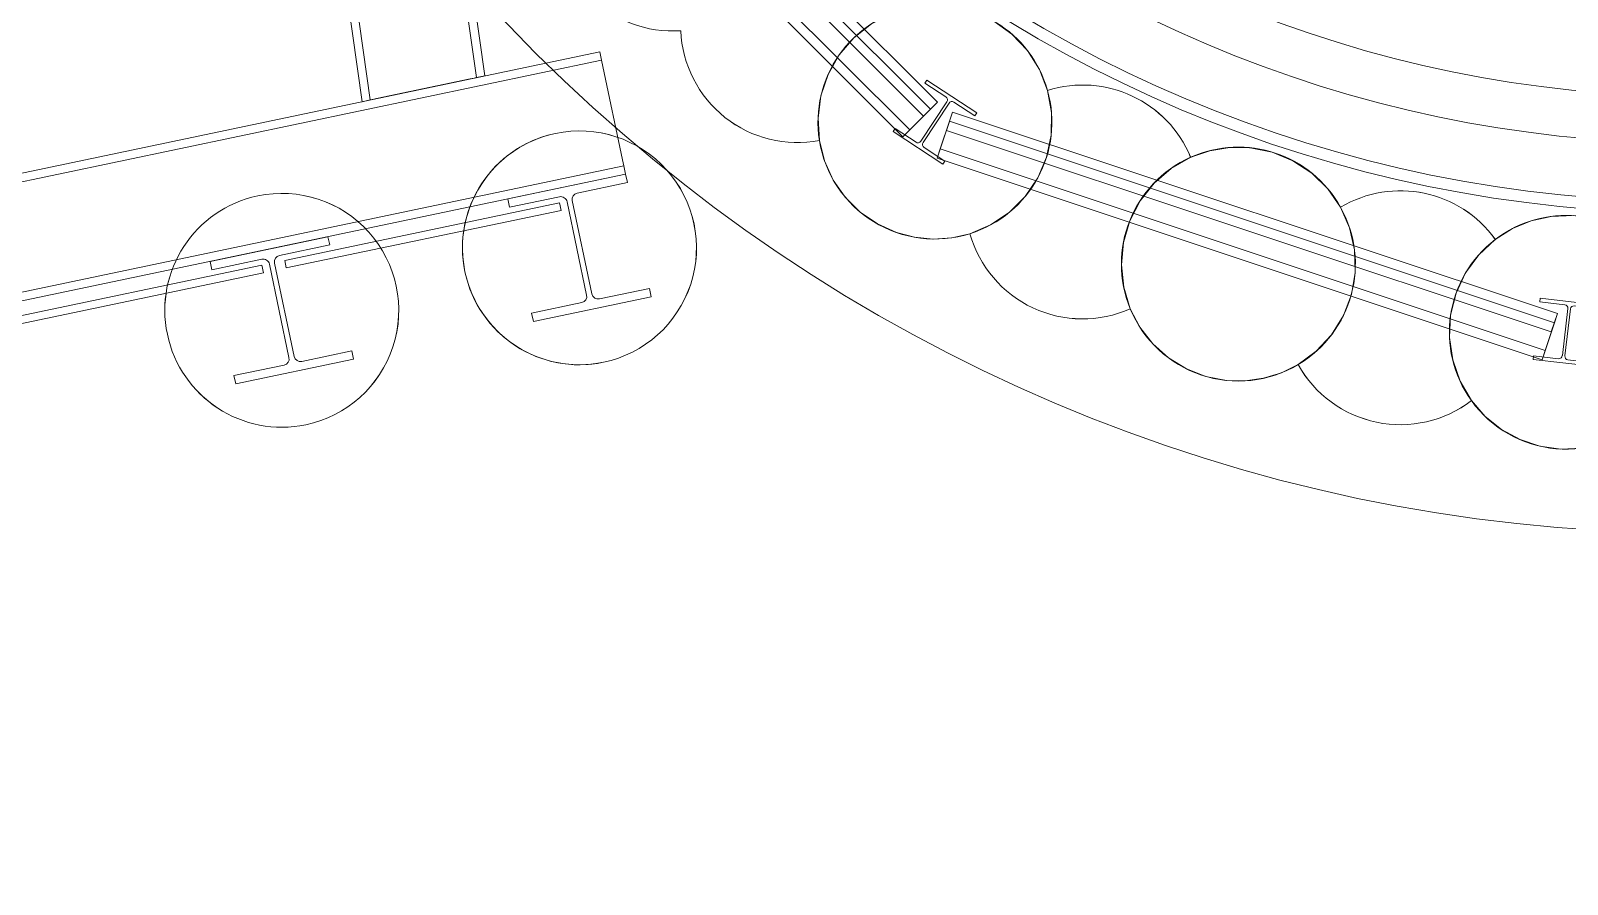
# Model space of a CAD drawing. Header units: metres. Extents: x 1753726 to 1755216, y 5920592 to 5921703.
# Drawn here: x 1754600.551 to 1754604.491, y 5921256.24 to 5921258.43 of the extents above; entities that cross this region are included whole.
import ezdxf

# ---------------------------------------------------------------- set-up
doc = ezdxf.new("R2010")
doc.units = ezdxf.units.M
for name, color, linetype, lineweight in [('A-FLOR-____-OTLN', 9, 'Continuous', 9), ('A-WALL-____-OTLN', 2, 'Continuous', 9), ('S-BEAM-____-OTLN', 7, 'Continuous', 9), ('S-COLS-____-OTLN', 52, 'Continuous', 9), ('S-FNDN-____-OTLN', 7, 'Continuous', 9)]:
    doc.layers.add(name, color=color, linetype=linetype, lineweight=lineweight)

# ---------------------------------------------------------------- blocks, each defined once
blk = doc.blocks.new('Arup_Beam_Steel I Section_UC_AU1 - 150UC30-4392013-X-ARUP-GL-HERNE_BAY_ALIGNMENT')
at = {"layer": 'S-BEAM-____-OTLN'}
for p, q in [((1754604.4223, 5921257.7432), (1754604.4212, 5921257.7339)), ((1754604.4212, 5921257.7339), (1754604.4223, 5921257.7432)), ((1754604.4212, 5921257.7339), (1754604.4851, 5921257.7264)), ((1754604.4851, 5921257.7264), (1754604.4212, 5921257.7339)), ((1754604.5743, 5921257.7255), (1754604.4223, 5921257.7432)), ((1754604.4223, 5921257.7432), (1754604.5743, 5921257.7255)), ((1754604.5093, 5921257.7236), (1754604.5732, 5921257.7161)), ((1754604.5732, 5921257.7161), (1754604.5093, 5921257.7236)), ((1754604.5732, 5921257.7161), (1754604.5743, 5921257.7255)), ((1754604.5743, 5921257.7255), (1754604.5732, 5921257.7161)), ((1754604.4929, 5921257.7166), (1754604.4788, 5921257.596)), ((1754604.4788, 5921257.596), (1754604.4929, 5921257.7166)), ((1754604.4853, 5921257.5952), (1754604.4994, 5921257.7158)), ((1754604.4994, 5921257.7158), (1754604.4853, 5921257.5952)), ((1754604.405, 5921257.5957), (1754604.404, 5921257.5863)), ((1754604.404, 5921257.5863), (1754604.405, 5921257.5957)), ((1754604.404, 5921257.5863), (1754604.5559, 5921257.5686)), ((1754604.5559, 5921257.5686), (1754604.404, 5921257.5863)), ((1754604.4689, 5921257.5882), (1754604.405, 5921257.5957)), ((1754604.405, 5921257.5957), (1754604.4689, 5921257.5882)), ((1754604.557, 5921257.5779), (1754604.4931, 5921257.5854)), ((1754604.4931, 5921257.5854), (1754604.557, 5921257.5779)), ((1754604.5559, 5921257.5686), (1754604.557, 5921257.5779)), ((1754604.557, 5921257.5779), (1754604.5559, 5921257.5686))]:
    blk.add_line(p, q, dxfattribs=at)
for centre, major_axis, start_param, end_param in [((1754604.484, 5921257.7176), (0.00665, 0.00592), 5.439609, 7.010406), ((1754604.484, 5921257.7176), (0.00665, 0.00592), 5.439609, 7.010406), ((1754604.5083, 5921257.7148), (0.00665, 0.00592), 0.727221, 2.298017), ((1754604.5083, 5921257.7148), (0.00665, 0.00592), 0.727221, 2.298017), ((1754604.4699, 5921257.597), (0.00665, 0.00592), 3.868813, 5.43961), ((1754604.4699, 5921257.597), (0.00665, 0.00592), 3.868813, 5.43961), ((1754604.4942, 5921257.5942), (0.00388, 0.00801), 1.905318, 3.476114), ((1754604.4942, 5921257.5942), (0.00388, 0.00801), 1.905318, 3.476114)]:
    blk.add_ellipse(centre, major_axis=major_axis, ratio=1, start_param=start_param, end_param=end_param, dxfattribs=at)
blk = doc.blocks.new('Arup_Beam_Steel I Section_UC_AU1 - 150UC30-4392014-X-ARUP-GL-HERNE_BAY_ALIGNMENT')
at = {"layer": 'S-BEAM-____-OTLN'}
for p, q in [((1754602.8494, 5921258.3031), (1754602.8443, 5921258.2953)), ((1754602.8443, 5921258.2953), (1754602.8494, 5921258.3031)), ((1754602.8443, 5921258.2953), (1754602.898, 5921258.2599)), ((1754602.898, 5921258.2599), (1754602.8443, 5921258.2953)), ((1754602.9773, 5921258.219), (1754602.8494, 5921258.3031)), ((1754602.8494, 5921258.3031), (1754602.9773, 5921258.219)), ((1754602.9005, 5921258.2476), (1754602.8338, 5921258.1462)), ((1754602.8338, 5921258.1462), (1754602.9005, 5921258.2476)), ((1754602.8394, 5921258.1425), (1754602.9061, 5921258.244)), ((1754602.9061, 5921258.244), (1754602.8394, 5921258.1425)), ((1754602.9184, 5921258.2465), (1754602.9721, 5921258.2112)), ((1754602.9721, 5921258.2112), (1754602.9184, 5921258.2465)), ((1754602.9721, 5921258.2112), (1754602.9773, 5921258.219)), ((1754602.9773, 5921258.219), (1754602.9721, 5921258.2112)), ((1754602.7678, 5921258.179), (1754602.7626, 5921258.1711)), ((1754602.7626, 5921258.1711), (1754602.7678, 5921258.179)), ((1754602.7626, 5921258.1711), (1754602.8905, 5921258.087)), ((1754602.8905, 5921258.087), (1754602.7626, 5921258.1711)), ((1754602.8215, 5921258.1436), (1754602.7678, 5921258.179)), ((1754602.7678, 5921258.179), (1754602.8215, 5921258.1436)), ((1754602.8956, 5921258.0949), (1754602.8419, 5921258.1302)), ((1754602.8419, 5921258.1302), (1754602.8956, 5921258.0949)), ((1754602.8905, 5921258.087), (1754602.8956, 5921258.0949)), ((1754602.8956, 5921258.0949), (1754602.8905, 5921258.087))]:
    blk.add_line(p, q, dxfattribs=at)
for centre, major_axis, start_param, end_param in [((1754602.8931, 5921258.2525), (-0.00422, 0.00783), 3.636103, 5.206899), ((1754602.8931, 5921258.2525), (-0.00422, 0.00783), 3.636103, 5.206899), ((1754602.9135, 5921258.2391), (0.00783, 0.00422), 0.49451, 2.065306), ((1754602.9135, 5921258.2391), (0.00783, 0.00422), 0.49451, 2.065306), ((1754602.8264, 5921258.1511), (-0.0069, 0.00562), 1.672607, 3.243404), ((1754602.8264, 5921258.1511), (-0.0069, 0.00562), 1.672607, 3.243404), ((1754602.8468, 5921258.1376), (-0.00853, 0.00255), 5.992297, 7.563093), ((1754602.8468, 5921258.1376), (-0.00853, 0.00255), 5.992297, 7.563093)]:
    blk.add_ellipse(centre, major_axis=major_axis, ratio=1, start_param=start_param, end_param=end_param, dxfattribs=at)
blk = doc.blocks.new('308492-ARUP-STTW-MOD-0400_rvt-1-X-ARUP-GL-HERNE_BAY_ALIGNMENT')
at = {"layer": 'A-FLOR-____-OTLN'}
blk.add_arc((1754604.817, 5921261.3414), 3.35, 180, 0, dxfattribs=at)
blk.add_arc((1754604.817, 5921261.3414), 3.35, 180, 0, dxfattribs=at)
at = {"layer": 'A-WALL-____-OTLN'}
for p, q in [((1754602.8586, 5921258.2284), (1754601.706, 5921259.381)), ((1754602.8763, 5921258.2461), (1754601.7237, 5921259.3987)), ((1754601.7237, 5921259.3987), (1754602.8763, 5921258.2461)), ((1754602.8763, 5921258.2461), (1754601.7237, 5921259.3987)), ((1754601.7237, 5921259.3987), (1754602.8763, 5921258.2461)), ((1754602.8409, 5921258.2107), (1754601.6884, 5921259.3633)), ((1754601.6884, 5921259.3633), (1754602.8409, 5921258.2107)), ((1754601.6353, 5921259.3103), (1754602.7879, 5921258.1577)), ((1754602.7879, 5921258.1577), (1754601.6353, 5921259.3103)), ((1754601.653, 5921259.328), (1754602.8056, 5921258.1754)), ((1754602.8763, 5921258.2461), (1754602.7879, 5921258.1577)), ((1754602.8763, 5921258.2461), (1754602.8409, 5921258.2107)), ((1754602.8409, 5921258.2107), (1754602.8763, 5921258.2461)), ((1754602.8763, 5921258.2461), (1754602.8586, 5921258.2284)), ((1754602.8056, 5921258.1754), (1754602.8586, 5921258.2284)), ((1754602.8757, 5921258.1025), (1754602.9152, 5921258.221)), ((1754602.8836, 5921258.1262), (1754602.9073, 5921258.1973)), ((1754602.8994, 5921258.1736), (1754602.9152, 5921258.221)), ((1754602.8994, 5921258.1736), (1754602.9152, 5921258.221)), ((1754602.9073, 5921258.1973), (1754602.9152, 5921258.221)), ((1754604.4584, 5921257.6804), (1754602.9073, 5921258.1973)), ((1754604.4663, 5921257.7041), (1754602.9152, 5921258.221)), ((1754602.9152, 5921258.221), (1754604.4663, 5921257.7041)), ((1754604.4663, 5921257.7041), (1754602.9152, 5921258.221)), ((1754602.9152, 5921258.221), (1754604.4663, 5921257.7041)), ((1754602.8056, 5921258.1754), (1754602.7879, 5921258.1577)), ((1754604.4505, 5921257.6567), (1754602.8994, 5921258.1736)), ((1754602.8994, 5921258.1736), (1754604.4505, 5921257.6567)), ((1754602.8757, 5921258.1025), (1754602.8836, 5921258.1262)), ((1754602.8836, 5921258.1262), (1754604.4347, 5921257.6092)), ((1754602.8757, 5921258.1025), (1754604.4268, 5921257.5855)), ((1754604.4268, 5921257.5855), (1754602.8757, 5921258.1025)), ((1754604.4663, 5921257.7041), (1754604.4268, 5921257.5855)), ((1754604.4347, 5921257.6092), (1754604.4584, 5921257.6804)), ((1754604.4663, 5921257.7041), (1754604.4505, 5921257.6567)), ((1754604.4505, 5921257.6567), (1754604.4663, 5921257.7041)), ((1754604.4663, 5921257.7041), (1754604.4584, 5921257.6804)), ((1754604.4347, 5921257.6092), (1754604.4268, 5921257.5855))]:
    blk.add_line(p, q, dxfattribs=at)
at = {"layer": 'S-BEAM-____-OTLN'}
for radius in [3.38, 3.38, 3.08, 3.08]:
    blk.add_arc((1754604.817, 5921261.3414), radius, 180, 0, dxfattribs=at)
at = {"layer": 'S-FNDN-____-OTLN', "flags": 128}
for points in [[(1754602.5737, 5921258.1477), (1754602.5701, 5921258.2053), (1754602.5776, 5921258.2625), (1754602.596, 5921258.3173), (1754602.6245, 5921258.3675), (1754602.6621, 5921258.4114), (1754602.7073, 5921258.4472), (1754602.7586, 5921258.4737), (1754602.8141, 5921258.4898)], [(1754602.8141, 5921258.4898), (1754602.7586, 5921258.4737), (1754602.7073, 5921258.4472), (1754602.6621, 5921258.4114), (1754602.6245, 5921258.3675), (1754602.596, 5921258.3173), (1754602.5776, 5921258.2625), (1754602.5701, 5921258.2053), (1754602.5737, 5921258.1477)], [(1754602.9682, 5921258.4785), (1754603.0206, 5921258.4545), (1754603.0674, 5921258.4209), (1754603.107, 5921258.379), (1754603.1377, 5921258.3303), (1754603.1587, 5921258.2766)], [(1754603.1587, 5921258.2766), (1754603.1377, 5921258.3303), (1754603.107, 5921258.379), (1754603.0674, 5921258.4209), (1754603.0206, 5921258.4545), (1754602.9682, 5921258.4785)], [(1754603.1587, 5921258.2766), (1754603.1689, 5921258.2198), (1754603.1681, 5921258.162), (1754603.1563, 5921258.1055), (1754603.1338, 5921258.0523), (1754603.1016, 5921258.0044), (1754603.0607, 5921257.9636), (1754603.0128, 5921257.9313), (1754602.9596, 5921257.9088)], [(1754602.9596, 5921257.9088), (1754603.0128, 5921257.9313), (1754603.0607, 5921257.9636), (1754603.1016, 5921258.0044), (1754603.1338, 5921258.0523), (1754603.1563, 5921258.1055), (1754603.1681, 5921258.162), (1754603.1689, 5921258.2198), (1754603.1587, 5921258.2766)], [(1754602.7717, 5921257.9116), (1754602.7226, 5921257.9338), (1754602.6782, 5921257.9643), (1754602.6401, 5921258.0023), (1754602.6093, 5921258.0465), (1754602.587, 5921258.0955), (1754602.5737, 5921258.1477)], [(1754602.5737, 5921258.1477), (1754602.587, 5921258.0955), (1754602.6093, 5921258.0465), (1754602.6401, 5921258.0023), (1754602.6782, 5921257.9643), (1754602.7226, 5921257.9338), (1754602.7717, 5921257.9116)], [(1754603.5257, 5921258.1048), (1754603.5749, 5921258.1218), (1754603.6262, 5921258.1301), (1754603.6783, 5921258.1293)], [(1754603.6783, 5921258.1293), (1754603.6262, 5921258.1301), (1754603.5749, 5921258.1218), (1754603.5257, 5921258.1048)], [(1754603.6783, 5921258.1293), (1754603.7348, 5921258.118), (1754603.7881, 5921258.0962), (1754603.8362, 5921258.0645), (1754603.8774, 5921258.0242), (1754603.9101, 5921257.9768)], [(1754603.9101, 5921257.9768), (1754603.8774, 5921258.0242), (1754603.8362, 5921258.0645), (1754603.7881, 5921258.0962), (1754603.7348, 5921258.118), (1754603.6783, 5921258.1293)], [(1754603.3707, 5921257.7164), (1754603.3539, 5921257.7717), (1754603.348, 5921257.8291), (1754603.3532, 5921257.8866), (1754603.3694, 5921257.942), (1754603.3958, 5921257.9934), (1754603.4317, 5921258.0387), (1754603.4755, 5921258.0763), (1754603.5257, 5921258.1048)], [(1754603.5257, 5921258.1048), (1754603.4755, 5921258.0763), (1754603.4317, 5921258.0387), (1754603.3958, 5921257.9934), (1754603.3694, 5921257.942), (1754603.3532, 5921257.8866), (1754603.348, 5921257.8291), (1754603.3539, 5921257.7717), (1754603.3707, 5921257.7164)], [(1754603.9101, 5921257.9768), (1754603.9332, 5921257.9238), (1754603.9458, 5921257.8675), (1754603.9473, 5921257.8097), (1754603.9377, 5921257.7528), (1754603.9174, 5921257.6987), (1754603.8871, 5921257.6496), (1754603.8479, 5921257.6071), (1754603.8013, 5921257.573)], [(1754603.8013, 5921257.573), (1754603.8479, 5921257.6071), (1754603.8871, 5921257.6496), (1754603.9174, 5921257.6987), (1754603.9377, 5921257.7528), (1754603.9473, 5921257.8097), (1754603.9458, 5921257.8675), (1754603.9332, 5921257.9238), (1754603.9101, 5921257.9768)], [(1754604.4497, 5921257.9533), (1754604.5073, 5921257.9553), (1754604.5642, 5921257.9463), (1754604.6184, 5921257.9266), (1754604.6677, 5921257.8969), (1754604.7105, 5921257.8583)], [(1754604.7105, 5921257.8583), (1754604.6677, 5921257.8969), (1754604.6184, 5921257.9266), (1754604.5642, 5921257.9463), (1754604.5073, 5921257.9553), (1754604.4497, 5921257.9533)], [(1754604.3069, 5921257.8942), (1754604.3508, 5921257.9221), (1754604.3989, 5921257.942), (1754604.4497, 5921257.9533)], [(1754604.4497, 5921257.9533), (1754604.3989, 5921257.942), (1754604.3508, 5921257.9221), (1754604.3069, 5921257.8942)], [(1754602.9596, 5921257.9088), (1754602.9131, 5921257.8982), (1754602.8655, 5921257.8951), (1754602.8179, 5921257.8996), (1754602.7717, 5921257.9116)], [(1754602.7717, 5921257.9116), (1754602.8179, 5921257.8996), (1754602.8655, 5921257.8951), (1754602.9131, 5921257.8982), (1754602.9596, 5921257.9088)], [(1754604.2457, 5921257.4806), (1754604.2166, 5921257.5305), (1754604.1976, 5921257.585), (1754604.1894, 5921257.6422), (1754604.1923, 5921257.6998), (1754604.2063, 5921257.7559), (1754604.2306, 5921257.8082), (1754604.2646, 5921257.8549), (1754604.3069, 5921257.8942)], [(1754604.3069, 5921257.8942), (1754604.2646, 5921257.8549), (1754604.2306, 5921257.8082), (1754604.2063, 5921257.7559), (1754604.1923, 5921257.6998), (1754604.1894, 5921257.6422), (1754604.1976, 5921257.585), (1754604.2166, 5921257.5305), (1754604.2457, 5921257.4806)], [(1754603.6178, 5921257.5324), (1754603.5649, 5921257.5426), (1754603.5147, 5921257.5621), (1754603.4688, 5921257.5903), (1754603.4287, 5921257.6262), (1754603.3956, 5921257.6687), (1754603.3707, 5921257.7164)], [(1754603.3707, 5921257.7164), (1754603.3956, 5921257.6687), (1754603.4287, 5921257.6262), (1754603.4688, 5921257.5903), (1754603.5147, 5921257.5621), (1754603.5649, 5921257.5426), (1754603.6178, 5921257.5324)], [(1754603.8013, 5921257.573), (1754603.7585, 5921257.5519), (1754603.7128, 5921257.5379), (1754603.6655, 5921257.5314), (1754603.6178, 5921257.5324)], [(1754603.6178, 5921257.5324), (1754603.6655, 5921257.5314), (1754603.7128, 5921257.5379), (1754603.7585, 5921257.5519), (1754603.8013, 5921257.573)], [(1754604.5285, 5921257.3585), (1754604.4747, 5921257.3562), (1754604.4213, 5921257.3637), (1754604.3702, 5921257.3805), (1754604.3229, 5921257.4062), (1754604.2809, 5921257.4399), (1754604.2457, 5921257.4806)], [(1754604.2457, 5921257.4806), (1754604.2809, 5921257.4399), (1754604.3229, 5921257.4062), (1754604.3702, 5921257.3805), (1754604.4213, 5921257.3637), (1754604.4747, 5921257.3562), (1754604.5285, 5921257.3585)]]:
    blk.add_lwpolyline(points, dxfattribs=at)
at = {"layer": 'S-FNDN-____-OTLN'}
for centre, radius, start, end in [((1754604.817, 5921261.3414), 4.2, 188.2493, 8.2493), ((1754604.817, 5921261.3414), 4.2, 188.2493, 8.2493), ((1754604.817, 5921261.3414), 3.2, 188.2493, 8.2493), ((1754604.817, 5921261.3414), 3.2, 188.2493, 8.2493), ((1754602.87, 5921258.1951), 0.3, 15.7655, 100.7332), ((1754602.5179, 5921258.4424), 0.3, 182.4321, 280.7332), ((1754602.5179, 5921258.4424), 0.3, 182.4321, 280.7332), ((1754602.5179, 5921258.4424), 0.3, 182.4386, 280.7303), ((1754603.2484, 5921257.9903), 0.3, 22.4321, 107.3998), ((1754603.2484, 5921257.9903), 0.3, 22.4256, 107.4034), ((1754602.87, 5921258.1951), 0.3, 189.0988, 287.3998), ((1754602.87, 5921258.1951), 0.3, 189.0988, 287.3998), ((1754604.0635, 5921257.7189), 0.3, 35.7593, 120.7376), ((1754604.0635, 5921257.7189), 0.3, 35.7655, 120.7332), ((1754603.648, 5921257.8309), 0.3, 300.7376, 29.1049), ((1754603.648, 5921257.8309), 0.3, 300.7376, 29.1049), ((1754603.2484, 5921257.9903), 0.3, 195.7655, 294.0665), ((1754603.2484, 5921257.9903), 0.3, 195.7719, 294.0628), ((1754603.2484, 5921257.9903), 0.3, 195.7719, 294.0628), ((1754603.648, 5921257.8309), 0.3, 202.4321, 300.7332), ((1754604.0635, 5921257.7189), 0.3, 209.0988, 307.3998), ((1754604.0635, 5921257.7189), 0.3, 209.1049, 307.3953), ((1754604.4891, 5921257.6559), 0.3, 215.7655, 314.0665)]:
    blk.add_arc(centre, radius, start, end, dxfattribs=at)
for centre, major_axis, start_param, end_param in [((1754602.1969, 5921258.7289), (0.1385, 0.2661), 1.976591, 3.692268), ((1754602.1969, 5921258.7289), (0.0975, 0.2837), 1.827844, 3.543521), ((1754602.87, 5921258.1951), (0.2588, 0.1517), 6.028066, 7.511032), ((1754602.8699, 5921258.1951), (0.2903, 0.0755), 1.503561, 3.045763), ((1754602.8699, 5921258.1951), (0.2793, 0.1094), 1.384732, 2.926934), ((1754602.5179, 5921258.4424), (0.1089, 0.2795), 1.984777, 3.70029), ((1754603.2484, 5921257.9903), (-0.1945, 0.2284), 4.398487, 5.881453), ((1754603.2484, 5921257.9903), (0.0999, 0.2829), 5.443312, 6.926456), ((1754602.8699, 5921258.1951), (-0.1799, 0.24), 2.802069, 4.34439), ((1754602.8699, 5921258.1951), (0, 0.3), 3.44534, 4.98766), ((1754603.648, 5921257.8309), (0.3, 0), 0.50787, 1.990836), ((1754603.648, 5921257.8309), (-0.2861, 0.0901), 3.954631, 5.437597), ((1754603.648, 5921257.8309), (0.2627, 0.1449), 1.486783, 3.029004), ((1754603.648, 5921257.8309), (0.1668, 0.2493), 1.009673, 2.551895), ((1754604.0635, 5921257.7189), (-0.1842, 0.2368), 4.675571, 6.158722), ((1754604.0635, 5921257.7189), (-0.267, 0.1367), 4.239103, 5.722069), ((1754604.4891, 5921257.6559), (-0.1976, 0.2257), 4.733895, 6.216861), ((1754604.4891, 5921257.6559), (0, 0.3), 5.45297, 6.935935), ((1754603.2484, 5921257.9903), (0.2292, 0.1936), 2.715335, 4.431012), ((1754604.4891, 5921257.6559), (-0.2545, 0.1588), 5.922821, 7.465063), ((1754604.4891, 5921257.6559), (-0.2208, 0.2031), 6.108609, 7.650852), ((1754603.648, 5921257.8309), (0.0583, 0.2943), 2.157761, 3.873438), ((1754604.0635, 5921257.7189), (0.0881, 0.2868), 2.376814, 4.092491), ((1754604.0635, 5921257.7189), (0.1648, 0.2507), 2.660324, 4.375816), ((1754604.4891, 5921257.6559), (-0.2762, 0.1171), 1.025071, 2.740747)]:
    blk.add_ellipse(centre, major_axis=major_axis, ratio=1, start_param=start_param, end_param=end_param, dxfattribs=at)
at = {"layer": 'S-BEAM-____-OTLN'}
for name in ['Arup_Beam_Steel I Section_UC_AU1 - 150UC30-4392014-X-ARUP-GL-HERNE_BAY_ALIGNMENT', 'Arup_Beam_Steel I Section_UC_AU1 - 150UC30-4392013-X-ARUP-GL-HERNE_BAY_ALIGNMENT']:
    blk.add_blockref(name, (0, 0), dxfattribs=at)
blk = doc.blocks.new('Arup_Column_Steel I Section_UC_AU - 310UC137-4480616-X-ARUP-GL-HERNE_BAY_ALIGNMENT')
at = {"layer": 'S-COLS-____-OTLN'}
for p, q in [((-0.1545, 0.1388), (-0.1545, 0.1605)), ((-0.1545, 0.1605), (0.1545, 0.1605)), ((-0.1545, 0.1605), (0.1545, 0.1605)), ((-0.1545, 0.1388), (-0.1545, 0.1605)), ((0.1545, 0.1605), (0.1545, 0.1388)), ((0.1545, 0.1605), (0.1545, 0.1388)), ((-0.0234, 0.1388), (-0.1545, 0.1388)), ((-0.0234, 0.1388), (-0.1545, 0.1388)), ((-0.0069, -0.1223), (-0.0069, 0.1223)), ((-0.0069, -0.1223), (-0.0069, 0.1223)), ((0.0069, 0.1223), (0.0069, -0.1223)), ((0.0069, 0.1223), (0.0069, -0.1223)), ((0.1545, 0.1388), (0.0234, 0.1388)), ((0.1545, 0.1388), (0.0234, 0.1388)), ((-0.1545, -0.1605), (-0.1545, -0.1388)), ((-0.1545, -0.1388), (-0.0234, -0.1388)), ((-0.1545, -0.1388), (-0.0234, -0.1388)), ((-0.1545, -0.1605), (-0.1545, -0.1388)), ((0.0234, -0.1388), (0.1545, -0.1388)), ((0.0234, -0.1388), (0.1545, -0.1388)), ((0.1545, -0.1388), (0.1545, -0.1605)), ((0.1545, -0.1388), (0.1545, -0.1605)), ((0.1545, -0.1605), (-0.1545, -0.1605)), ((0.1545, -0.1605), (-0.1545, -0.1605))]:
    blk.add_line(p, q, dxfattribs=at)
for centre, start_param, end_param in [((-0.0234, 0.1223), 4.712389, 6.283185), ((-0.0234, 0.1223), 4.712389, 6.283185), ((0.0234, 0.1223), 0, 1.570796), ((0.0234, 0.1223), 0, 1.570796), ((-0.0234, -0.1223), 3.141593, 4.712389), ((-0.0234, -0.1223), 3.141593, 4.712389), ((0.0234, -0.1223), 1.570796, 3.141593), ((0.0234, -0.1223), 1.570796, 3.141593)]:
    blk.add_ellipse(centre, major_axis=(0, 0.0165), ratio=1, start_param=start_param, end_param=end_param, dxfattribs=at)
blk = doc.blocks.new('308492-ARUP-STTW-MOD-1300_rvt-1-X-ARUP-GL-HERNE_BAY_ALIGNMENT')
at = {"layer": 'A-WALL-____-OTLN'}
for p, q in [((1754601.2026, 5921257.8405), (1754601.9072, 5921257.9884)), ((1754601.9072, 5921257.9884), (1754601.2026, 5921257.8405)), ((1754601.2067, 5921257.8209), (1754601.9113, 5921257.9688)), ((1754601.9113, 5921257.9688), (1754601.2067, 5921257.8209)), ((1754601.9072, 5921257.9884), (1754601.9113, 5921257.9688)), ((1754601.9072, 5921257.9884), (1754601.9113, 5921257.9688)), ((1754601.2067, 5921257.8209), (1754601.2026, 5921257.8405)), ((1754601.2026, 5921257.8405), (1754601.2067, 5921257.8209)), ((1754599.4361, 5921257.4697), (1754601.1439, 5921257.8281)), ((1754601.1439, 5921257.8281), (1754599.4361, 5921257.4697)), ((1754599.4402, 5921257.4501), (1754601.148, 5921257.8086)), ((1754601.148, 5921257.8086), (1754599.4402, 5921257.4501)), ((1754601.1439, 5921257.8281), (1754601.148, 5921257.8086)), ((1754601.1439, 5921257.8281), (1754601.148, 5921257.8086))]:
    blk.add_line(p, q, dxfattribs=at)
at = {"layer": 'S-BEAM-____-OTLN'}
for p, q in [((1754601.7156, 5921258.3136), (1754601.4116, 5921260.4769)), ((1754601.6944, 5921258.3092), (1754601.3901, 5921260.4739)), ((1754601.4008, 5921258.2476), (1754601.0937, 5921260.4322)), ((1754601.4221, 5921258.252), (1754601.1152, 5921260.4353)), ((1754601.6944, 5921258.3092), (1754601.4227, 5921260.2419)), ((1754601.1478, 5921260.2032), (1754601.4221, 5921258.252)), ((1754601.467, 5921259.927), (1754601.6944, 5921258.3092)), ((1754601.4885, 5921259.9301), (1754601.7156, 5921258.3136)), ((1754601.4221, 5921258.252), (1754601.1921, 5921259.8884)), ((1754601.4008, 5921258.2476), (1754601.1706, 5921259.8854)), ((1754602.0153, 5921258.3544), (1754593.6693, 5921256.6026)), ((1754593.6693, 5921256.6026), (1754602.0153, 5921258.3544)), ((1754602.0153, 5921258.3544), (1754593.6693, 5921256.6026)), ((1754593.6891, 5921256.6289), (1754602.0108, 5921258.3756)), ((1754593.6891, 5921256.6289), (1754602.0108, 5921258.3756)), ((1754602.0153, 5921258.3544), (1754602.0108, 5921258.3756)), ((1754602.0108, 5921258.3756), (1754602.0153, 5921258.3544)), ((1754602.0153, 5921258.3544), (1754602.0187, 5921258.3382)), ((1754602.0153, 5921258.3544), (1754602.0187, 5921258.3382)), ((1754601.7156, 5921258.3136), (1754601.6944, 5921258.3092)), ((1754601.6944, 5921258.3092), (1754601.7156, 5921258.3136)), ((1754602.0187, 5921258.3382), (1754602.0689, 5921258.0988)), ((1754602.0689, 5921258.0988), (1754602.0187, 5921258.3382)), ((1754601.4382, 5921258.2554), (1754601.6782, 5921258.3058)), ((1754601.6782, 5921258.3058), (1754601.4382, 5921258.2554)), ((1754601.4008, 5921258.2476), (1754601.4221, 5921258.252)), ((1754601.4221, 5921258.252), (1754601.4008, 5921258.2476)), ((1754593.4171, 5921256.266), (1754602.0723, 5921258.0827)), ((1754593.4171, 5921256.266), (1754602.0723, 5921258.0827)), ((1754593.4171, 5921256.266), (1754602.0723, 5921258.0827)), ((1754602.0689, 5921258.0988), (1754602.0723, 5921258.0827)), ((1754602.0689, 5921258.0988), (1754602.0723, 5921258.0827)), ((1754602.0723, 5921258.0827), (1754602.0768, 5921258.0614)), ((1754602.0768, 5921258.0614), (1754602.0723, 5921258.0827)), ((1754593.3974, 5921256.2397), (1754602.0768, 5921258.0614)), ((1754593.3974, 5921256.2397), (1754602.0768, 5921258.0614))]:
    blk.add_line(p, q, dxfattribs=at)
at = {"layer": 'S-BEAM-____-OTLN', "flags": 128}
for points in [[(1754601.6782, 5921258.3058), (1754601.6883, 5921258.3079)], [(1754601.6944, 5921258.3092), (1754601.6852, 5921258.3073)], [(1754601.4221, 5921258.252), (1754601.4312, 5921258.2539)], [(1754601.4382, 5921258.2554), (1754601.4282, 5921258.2533)]]:
    blk.add_lwpolyline(points, dxfattribs=at)
at = {"layer": 'S-FNDN-____-OTLN'}
blk.add_arc((1754601.9585, 5921257.8726), 0.3, 101.8539, 281.8539, dxfattribs=at)
for centre, major_axis, start_param, end_param in [((1754601.9585, 5921257.8726), (0.1891, 0.2329), 4.030435, 7.172028), ((1754601.9585, 5921257.8726), (0.2924, 0.0672), 4.693344, 7.834937), ((1754601.9585, 5921257.8726), (-0.2777, 0.1135), 5.30723, 8.448823), ((1754601.1952, 5921257.7124), (0.123, 0.2736), 0.62927, 3.770862), ((1754601.1952, 5921257.7124), (0.2684, 0.134), 1.314826, 4.456418), ((1754601.1952, 5921257.7124), (-0.2911, 0.0725), 2.02161, 5.163203), ((1754601.1952, 5921257.7124), (-0.1307, 0.27), 2.897668, 6.039261)]:
    blk.add_ellipse(centre, major_axis=major_axis, ratio=1, start_param=start_param, end_param=end_param, dxfattribs=at)
at = {"layer": 'S-COLS-____-OTLN', "rotation": 191.8538556782788}
for p in [(1754601.9585, 5921257.8726), (1754601.1952, 5921257.7124)]:
    blk.add_blockref('Arup_Column_Steel I Section_UC_AU - 310UC137-4480616-X-ARUP-GL-HERNE_BAY_ALIGNMENT', p, dxfattribs=at)
blk = doc.blocks.new('308492-ARUP-STPW-MOD-1900_rvt-1-X-ARUP-GL-HERNE_BAY_ALIGNMENT')
at = {"layer": 'A-FLOR-____-OTLN'}
blk.add_arc((1754604.817, 5921261.3414), 3.35, 180, 0, dxfattribs=at)
blk.add_arc((1754604.817, 5921261.3414), 3.35, 180, 0, dxfattribs=at)

msp = doc.modelspace()

# ---------------------------------------------------------------- block references
for name in ['308492-ARUP-STTW-MOD-1300_rvt-1-X-ARUP-GL-HERNE_BAY_ALIGNMENT', '308492-ARUP-STPW-MOD-1900_rvt-1-X-ARUP-GL-HERNE_BAY_ALIGNMENT', '308492-ARUP-STTW-MOD-0400_rvt-1-X-ARUP-GL-HERNE_BAY_ALIGNMENT']:
    msp.add_blockref(name, (0, 0))

doc.saveas('drawing.dxf')
